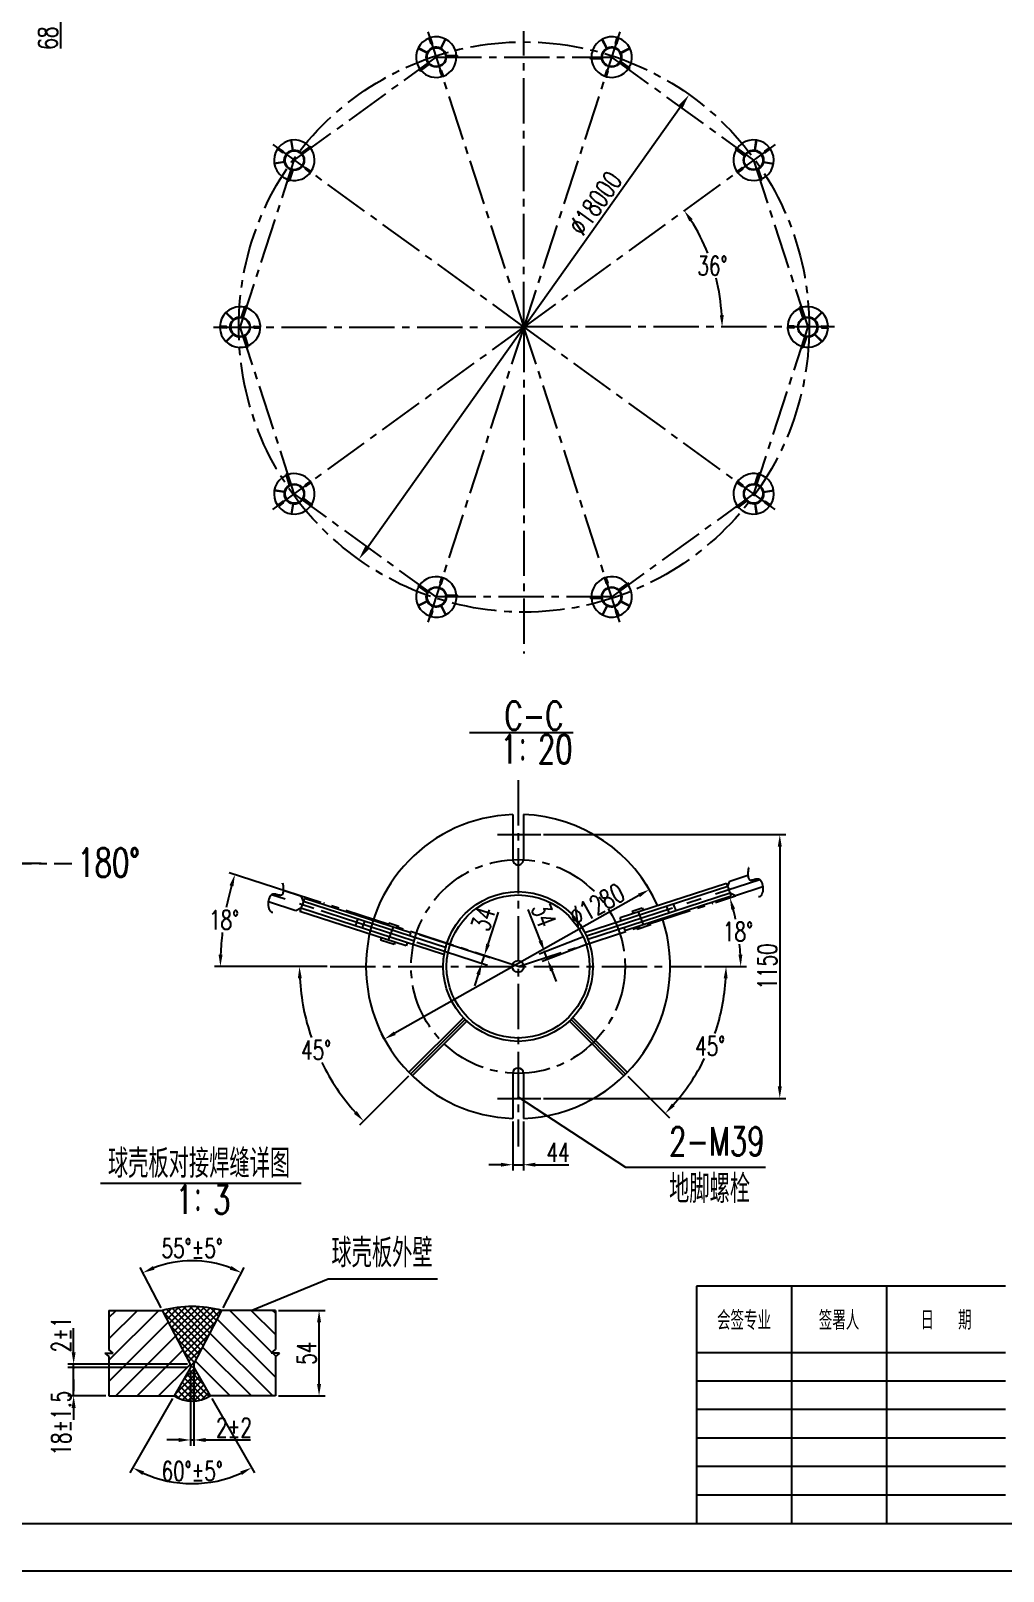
# Model space of a CAD drawing. Extents: x -26172 to 54233, y -464 to 48004.
# Drawn here: x 13578.9 to 13783.5, y 39821.1 to 40145.3 of the extents above; entities that cross this region are included whole.
import ezdxf
from ezdxf.enums import TextEntityAlignment as Align

# ---------------------------------------------------------------- set-up
doc = ezdxf.new("R2010")
doc.units = 0
doc.linetypes.add('CENTER2', pattern=[28.575, 19.05, -3.175, 3.175, -3.175])
doc.linetypes.add('PHANTOM2', pattern=[31.75, 15.875, -3.175, 3.175, -3.175, 3.175, -3.175])
doc.layers.get('0').update_dxf_attribs({"linetype": 'CONTINUOUS'})
doc.layers.get('DEFPOINTS').update_dxf_attribs({"linetype": 'CONTINUOUS'})
for name, color, linetype in [('图层1', 7, 'CONTINUOUS'), ('图层2', 1, 'CONTINUOUS'), ('图层3', 2, 'CENTER2'), ('图层5', 3, 'PHANTOM2')]:
    doc.layers.add(name, color=color, linetype=linetype)
doc.styles.add('文字', font='txt.shx', dxfattribs={"width": 0.71, "bigfont": 'hzfs.shx'})
doc.dimstyles.get("Standard").update_dxf_attribs({"dimtxt": 0.18, "dimasz": 0.18, "dimexe": 0.18, "dimexo": 0.0625, "dimgap": 0.09, "dimtad": 0, "dimtih": 1, "dimtoh": 1, "dimdec": 4, "dimzin": 0, "dimtxsty": 'STANDARD', "dimcen": 0.09, "dimazin": 3, "dimtfac": 1, "dimtdec": 4, "dimtofl": 0, "dimtmove": 0, "dimatfit": 3, "dimtolj": 1, "dimtzin": 0})

# ---------------------------------------------------------------- blocks, each defined once
blk = doc.blocks.new('*D6')
at = {"color": 1, "linetype": 'BYBLOCK'}
for p, q in [((42033.1, 40154.16), (42033.1, 40156.66)), ((42027.54, 40151.66), (42034.35, 40151.66)), ((42027.54, 40150.96), (42034.35, 40150.96)), ((42033.1, 40151.66), (42033.1, 40150.96)), ((42033.1, 40148.46), (42033.1, 40141.58))]:
    blk.add_line(p, q, dxfattribs=at)
for points in [[(42032.68, 40154.16), (42033.51, 40154.16), (42033.1, 40151.66)], [(42032.68, 40148.46), (42033.51, 40148.46), (42033.1, 40150.96)]]:
    blk.add_solid(points, dxfattribs=at)
at = {"layer": 'DEFPOINTS', "color": 0, "linetype": 'BYBLOCK'}
for p in [(42026.92, 40151.66), (42026.92, 40150.96), (42033.1, 40150.96)]:
    blk.add_point(p, dxfattribs=at)
at = {"color": 1, "linetype": 'BYBLOCK', "insert": (42030.47, 40143.77), "char_height": 4, "attachment_point": 5, "rotation": 90, "style": '文字'}
blk.add_mtext('\\A1;68', dxfattribs=at)
blk = doc.blocks.new('*D7')
at = {"color": 1, "linetype": 'BYBLOCK'}
for start, end in [(21.8377, 32.5638), (3.4362, 14.2442)]:
    blk.add_arc((42130.64, 40082.97), 41.69, start, end, dxfattribs=at)
for points in [[(42165.43, 40105.17), (42166.12, 40105.64), (42164.37, 40107.47)], [(42172.67, 40085.48), (42171.84, 40085.45), (42172.33, 40082.97)]]:
    blk.add_solid(points, dxfattribs=at)
at = {"layer": 'DEFPOINTS', "color": 0, "linetype": 'BYBLOCK'}
for p in [(42183.49, 40121.37), (42171.42, 40091.64), (42130.63, 40082.96), (42130.64, 40082.97), (42195.97, 40082.97)]:
    blk.add_point(p, dxfattribs=at)
at = {"color": 1, "linetype": 'BYBLOCK', "insert": (42170.29, 40095.85), "char_height": 4, "attachment_point": 5, "style": '文字'}
blk.add_mtext('\\A1;36°', dxfattribs=at)
blk = doc.blocks.new('*D17')
at = {"color": 1, "linetype": 'BYBLOCK'}
for p, q in [((42134.78, 39976.13), (42185.71, 39976.13)), ((42184.46, 39973.63), (42184.46, 39923.13)), ((42134.78, 39920.63), (42185.71, 39920.63))]:
    blk.add_line(p, q, dxfattribs=at)
for points in [[(42184.04, 39973.63), (42184.87, 39973.63), (42184.46, 39976.13)], [(42184.04, 39923.13), (42184.87, 39923.13), (42184.46, 39920.63)]]:
    blk.add_solid(points, dxfattribs=at)
at = {"layer": 'DEFPOINTS', "color": 0, "linetype": 'BYBLOCK'}
for p in [(42134.16, 39976.13), (42134.16, 39920.63), (42184.46, 39920.63)]:
    blk.add_point(p, dxfattribs=at)
at = {"color": 1, "linetype": 'BYBLOCK', "insert": (42181.83, 39948.38), "char_height": 4, "attachment_point": 5, "rotation": 90, "style": '文字'}
blk.add_mtext('\\A1;1150', dxfattribs=at)
blk = doc.blocks.new('*D18')
at = {"color": 1, "linetype": 'BYBLOCK'}
for p, q in [((42128.28, 39915.77), (42128.28, 39905.41)), ((42130.53, 39915.77), (42130.53, 39905.41)), ((42125.78, 39906.66), (42123.28, 39906.66)), ((42128.28, 39906.66), (42130.53, 39906.66)), ((42133.03, 39906.66), (42140.09, 39906.66))]:
    blk.add_line(p, q, dxfattribs=at)
for points in [[(42125.78, 39907.08), (42125.78, 39906.25), (42128.28, 39906.66)], [(42133.03, 39907.08), (42133.03, 39906.25), (42130.53, 39906.66)]]:
    blk.add_solid(points, dxfattribs=at)
at = {"layer": 'DEFPOINTS', "color": 0, "linetype": 'BYBLOCK'}
for p in [(42128.28, 39916.4), (42130.53, 39916.4), (42130.53, 39906.66)]:
    blk.add_point(p, dxfattribs=at)
at = {"color": 1, "linetype": 'BYBLOCK', "insert": (42137.81, 39909.29), "char_height": 4, "attachment_point": 5, "style": '文字'}
blk.add_mtext('\\A1;44', dxfattribs=at)
blk = doc.blocks.new('*D19')
at = {"color": 1, "linetype": 'BYBLOCK'}
for p, q in [((42087.87, 39961.87), (42068.64, 39968.12)), ((42089.22, 39948.38), (42065.51, 39948.38))]:
    blk.add_line(p, q, dxfattribs=at)
for start, end in [(164.2868, 168.5601), (173.4235, 177.7132)]:
    blk.add_arc((42129.4, 39948.38), 62.64, start, end, dxfattribs=at)
for points in [[(42068.7, 39965.46), (42069.5, 39965.22), (42069.83, 39967.74)], [(42067.23, 39950.87), (42066.39, 39950.89), (42066.76, 39948.38)]]:
    blk.add_solid(points, dxfattribs=at)
at = {"layer": 'DEFPOINTS', "color": 0, "linetype": 'BYBLOCK'}
for p in [(42068.13, 39961.4), (42088.46, 39961.68), (42089.85, 39948.38), (42129.4, 39948.38), (42167.98, 39948.38)]:
    blk.add_point(p, dxfattribs=at)
at = {"color": 1, "linetype": 'BYBLOCK', "insert": (42067.53, 39958.18), "char_height": 4, "attachment_point": 5, "style": '文字'}
blk.add_mtext('\\A1;18°', dxfattribs=at)
blk = doc.blocks.new('*D20')
at = {"color": 1, "linetype": 'BYBLOCK'}
for p, q in [((42170.94, 39961.87), (42175.14, 39963.24)), ((42168.61, 39948.38), (42177.49, 39948.38))]:
    blk.add_line(p, q, dxfattribs=at)
for start, end in [(12.2674, 14.9417), (3.0583, 5.7619)]:
    blk.add_arc((42129.4, 39948.38), 46.84, start, end, dxfattribs=at)
for points in [[(42174.26, 39960.34), (42175.06, 39960.57), (42173.95, 39962.85)], [(42176.59, 39950.89), (42175.76, 39950.87), (42176.24, 39948.38)]]:
    blk.add_solid(points, dxfattribs=at)
at = {"layer": 'DEFPOINTS', "color": 0, "linetype": 'BYBLOCK'}
for p in [(42170.34, 39961.68), (42175.99, 39953.27), (42089.85, 39948.38), (42129.4, 39948.38), (42167.98, 39948.38)]:
    blk.add_point(p, dxfattribs=at)
at = {"color": 1, "linetype": 'BYBLOCK', "insert": (42175.67, 39955.71), "char_height": 4, "attachment_point": 5, "style": '文字'}
blk.add_mtext('\\A1;18°', dxfattribs=at)
blk = doc.blocks.new('*D21')
at = {"color": 1, "linetype": 'BYBLOCK'}
for p, q in [((42123.08, 39953.06), (42125.27, 39959.78)), ((42108.13, 39953.5), (42122.97, 39948.68)), ((42108.66, 39955.12), (42123.5, 39950.3)), ((42121.78, 39949.07), (42122.31, 39950.68)), ((42121.01, 39946.69), (42120.24, 39944.31))]:
    blk.add_line(p, q, dxfattribs=at)
for points in [[(42122.69, 39953.19), (42123.48, 39952.93), (42122.31, 39950.68)], [(42120.62, 39946.82), (42121.41, 39946.56), (42121.78, 39949.07)]]:
    blk.add_solid(points, dxfattribs=at)
at = {"layer": 'DEFPOINTS', "color": 0, "linetype": 'BYBLOCK'}
for p in [(42107.54, 39953.69), (42108.06, 39955.31), (42122.31, 39950.68)]:
    blk.add_point(p, dxfattribs=at)
at = {"color": 1, "linetype": 'BYBLOCK', "insert": (42122.06, 39958.42), "char_height": 4, "attachment_point": 5, "rotation": 72, "style": '文字'}
blk.add_mtext('\\A1;34', dxfattribs=at)
blk = doc.blocks.new('*D22')
at = {"color": 1, "linetype": 'BYBLOCK'}
for p, q in [((42134.09, 39953.78), (42131.55, 39960.37)), ((42143.18, 39954.61), (42133.82, 39951)), ((42143.8, 39953.02), (42134.44, 39949.41)), ((42135.6, 39949.86), (42134.99, 39951.45)), ((42136.5, 39947.53), (42137.4, 39945.19))]:
    blk.add_line(p, q, dxfattribs=at)
for points in [[(42134.48, 39953.93), (42133.7, 39953.63), (42134.99, 39951.45)], [(42136.89, 39947.68), (42136.11, 39947.38), (42135.6, 39949.86)]]:
    blk.add_solid(points, dxfattribs=at)
at = {"layer": 'DEFPOINTS', "color": 0, "linetype": 'BYBLOCK'}
for p in [(42143.77, 39954.83), (42144.38, 39953.24), (42134.99, 39951.45)]:
    blk.add_point(p, dxfattribs=at)
at = {"color": 1, "linetype": 'BYBLOCK', "insert": (42134.82, 39959.19), "char_height": 4, "attachment_point": 5, "rotation": 291.0982, "style": '文字'}
blk.add_mtext('\\A1;34', dxfattribs=at)
blk = doc.blocks.new('*D33')
at = {"color": 1, "linetype": 'BYBLOCK'}
for p, q in [((42078.98, 39872.33), (42088.78, 39872.33)), ((42087.53, 39856.83), (42087.53, 39869.83)), ((42078.98, 39854.33), (42088.78, 39854.33))]:
    blk.add_line(p, q, dxfattribs=at)
for points in [[(42087.11, 39869.83), (42087.94, 39869.83), (42087.53, 39872.33)], [(42087.11, 39856.83), (42087.94, 39856.83), (42087.53, 39854.33)]]:
    blk.add_solid(points, dxfattribs=at)
at = {"layer": 'DEFPOINTS', "color": 0, "linetype": 'BYBLOCK'}
for p in [(42078.35, 39872.33), (42087.53, 39872.33), (42078.35, 39854.33)]:
    blk.add_point(p, dxfattribs=at)
at = {"color": 1, "linetype": 'BYBLOCK', "insert": (42084.9, 39863.33), "char_height": 4, "attachment_point": 5, "rotation": 90, "style": '文字'}
blk.add_mtext('\\A1;54', dxfattribs=at)
blk = doc.blocks.new('*D34')
at = {"color": 1, "linetype": 'BYBLOCK'}
for p, q in [((42060.5, 39859.7), (42060.5, 39843.82)), ((42061.16, 39860.04), (42061.16, 39843.82)), ((42058, 39845.07), (42055.5, 39845.07)), ((42060.5, 39845.07), (42061.16, 39845.07)), ((42063.66, 39845.07), (42073.09, 39845.07))]:
    blk.add_line(p, q, dxfattribs=at)
for points in [[(42058, 39845.48), (42058, 39844.65), (42060.5, 39845.07)], [(42063.66, 39845.48), (42063.66, 39844.65), (42061.16, 39845.07)]]:
    blk.add_solid(points, dxfattribs=at)
at = {"layer": 'DEFPOINTS', "color": 0, "linetype": 'BYBLOCK'}
for p in [(42060.5, 39860.33), (42061.16, 39860.66), (42061.16, 39845.07)]:
    blk.add_point(p, dxfattribs=at)
at = {"color": 1, "linetype": 'BYBLOCK', "insert": (42069.63, 39847.69), "char_height": 4, "attachment_point": 5, "style": '文字'}
blk.add_mtext('\\A1;2±2', dxfattribs=at)
blk = doc.blocks.new('*D35')
at = {"color": 1, "linetype": 'BYBLOCK'}
for p, q in [((42056.72, 39853.79), (42047.69, 39838.15)), ((42064.94, 39853.79), (42073.97, 39838.15))]:
    blk.add_line(p, q, dxfattribs=at)
blk.add_arc((42060.83, 39860.91), 25.03, 245.7261, 294.2739, dxfattribs=at)
for points in [[(42050.35, 39837.72), (42050.73, 39838.46), (42048.32, 39839.23)], [(42070.93, 39838.46), (42071.31, 39837.72), (42073.34, 39839.23)]]:
    blk.add_solid(points, dxfattribs=at)
at = {"layer": 'DEFPOINTS', "color": 0, "linetype": 'BYBLOCK'}
for p in [(42060.5, 39860.33), (42061.16, 39860.33), (42057.03, 39854.33), (42064.63, 39854.33), (42056.49, 39836.26)]:
    blk.add_point(p, dxfattribs=at)
at = {"color": 1, "linetype": 'BYBLOCK', "insert": (42060.83, 39838.51), "char_height": 4, "attachment_point": 5, "style": '文字'}
blk.add_mtext('\\A1;60°±5°', dxfattribs=at)
blk = doc.blocks.new('*D36')
at = {"color": 1, "linetype": 'BYBLOCK'}
for p, q in [((42054.31, 39872.88), (42049.89, 39881.37)), ((42067.35, 39872.88), (42071.77, 39881.37))]:
    blk.add_line(p, q, dxfattribs=at)
blk.add_arc((42060.83, 39860.36), 22.44, 68.886, 111.114, dxfattribs=at)
for points in [[(42052.92, 39880.91), (42052.58, 39881.67), (42050.47, 39880.26)], [(42069.09, 39881.67), (42068.74, 39880.91), (42071.19, 39880.26)]]:
    blk.add_solid(points, dxfattribs=at)
at = {"layer": 'DEFPOINTS', "color": 0, "linetype": 'BYBLOCK'}
for p in [(42064.41, 39882.51), (42054.6, 39872.33), (42067.06, 39872.33), (42060.5, 39861), (42061.16, 39861)]:
    blk.add_point(p, dxfattribs=at)
at = {"color": 1, "linetype": 'BYBLOCK', "insert": (42060.83, 39885.42), "char_height": 4, "attachment_point": 5, "style": '文字'}
blk.add_mtext('\\A1;55°±5°', dxfattribs=at)
blk = doc.blocks.new('*D41')
at = {"color": 1, "linetype": 'BYBLOCK'}
for p, q in [((54004.38, 39948.38), (53997.32, 39948.38)), ((54021.49, 39925.31), (54011.16, 39914.98))]:
    blk.add_line(p, q, dxfattribs=at)
for start, end in [(183.1151, 199.0021), (206.0888, 221.8849)]:
    blk.add_arc((54044.56, 39948.38), 45.99, start, end, dxfattribs=at)
for points in [[(53998.22, 39945.87), (53999.05, 39945.89), (53998.57, 39948.38)], [(54010.62, 39917.96), (54010.02, 39917.39), (54012.04, 39915.86)]]:
    blk.add_solid(points, dxfattribs=at)
at = {"layer": 'DEFPOINTS', "color": 0, "linetype": 'BYBLOCK'}
for p in [(54005, 39948.38), (54083.14, 39948.38), (54000.14, 39936.48), (54033.42, 39937.24), (54021.93, 39925.75)]:
    blk.add_point(p, dxfattribs=at)
at = {"color": 1, "linetype": 'BYBLOCK', "insert": (54002.07, 39930.78), "char_height": 4, "attachment_point": 5, "style": '文字'}
blk.add_mtext('\\A1;45°', dxfattribs=at)
blk = doc.blocks.new('*D42')
at = {"color": 1, "linetype": 'BYBLOCK'}
for p, q in [((54072.11, 39964.66), (54071.54, 39965.67)), ((54069.98, 39963.35), (54018.61, 39934.33)), ((54016.39, 39933.18), (54015.82, 39934.19))]:
    blk.add_line(p, q, dxfattribs=at)
for points in [[(54069.78, 39963.71), (54070.19, 39962.98), (54072.16, 39964.58)], [(54018.41, 39934.69), (54018.82, 39933.97), (54016.44, 39933.1)]]:
    blk.add_solid(points, dxfattribs=at)
at = {"layer": 'DEFPOINTS', "color": 0, "linetype": 'BYBLOCK'}
for p in [(54072.42, 39964.12), (54016.44, 39933.1), (54016.7, 39932.64)]:
    blk.add_point(p, dxfattribs=at)
at = {"color": 1, "linetype": 'BYBLOCK', "insert": (54061.15, 39961.38), "char_height": 4, "attachment_point": 5, "rotation": 29.4623, "style": '文字'}
blk.add_mtext('\\A1;∅1280', dxfattribs=at)
blk = doc.blocks.new('*D43')
at = {"color": 1, "linetype": 'BYBLOCK'}
for p, q in [((54083.76, 39948.38), (54089.56, 39948.38)), ((54067.63, 39925.31), (54076.38, 39916.56))]:
    blk.add_line(p, q, dxfattribs=at)
for start, end in [(341.1745, 356.7257), (318.2743, 333.725)]:
    blk.add_arc((54044.56, 39948.38), 43.75, start, end, dxfattribs=at)
for points in [[(54087.82, 39945.89), (54088.65, 39945.87), (54088.31, 39948.38)], [(54077.51, 39918.97), (54076.91, 39919.54), (54075.5, 39917.44)]]:
    blk.add_solid(points, dxfattribs=at)
at = {"layer": 'DEFPOINTS', "color": 0, "linetype": 'BYBLOCK'}
for p in [(54005, 39948.38), (54083.14, 39948.38), (54055.69, 39937.24), (54067.18, 39925.75), (54082.45, 39926.5)]:
    blk.add_point(p, dxfattribs=at)
at = {"color": 1, "linetype": 'BYBLOCK', "insert": (54084.98, 39931.63), "char_height": 4, "attachment_point": 5, "style": '文字'}
blk.add_mtext('\\A1;45°', dxfattribs=at)
blk = doc.blocks.new('*D141')
at = {"color": 1, "linetype": 'BYBLOCK'}
blk.add_line((54012.78, 40036.49), (54078.81, 40129.43), dxfattribs=at)
for points in [[(54078.4, 40129.72), (54079.22, 40129.14), (54080.54, 40131.87)], [(54012.37, 40036.78), (54013.19, 40036.2), (54011.04, 40034.05)]]:
    blk.add_solid(points, dxfattribs=at)
at = {"layer": 'DEFPOINTS', "color": 0, "linetype": 'BYBLOCK'}
for p in [(54080.54, 40131.87), (54011.04, 40034.05)]:
    blk.add_point(p, dxfattribs=at)
at = {"color": 1, "linetype": 'BYBLOCK', "insert": (54060.8, 40109.01), "char_height": 4, "attachment_point": 5, "rotation": 54.607, "style": '文字'}
blk.add_mtext('\\A1;∅18000', dxfattribs=at)

msp = doc.modelspace()

# ---------------------------------------------------------------- hatches: boundary and pattern name
at = {"layer": '图层2'}
h = msp.add_hatch(dxfattribs=at)
h.set_pattern_fill('ANSI31', color=256, style=0)
h.set_pattern_definition([(45, (-28447.9715, 8.8988), (-2.24506403, 2.24506403), [])])
h.paths.add_polyline_path([(13606.627, 39875.991), (13595.341, 39875.991), (13595.341, 39867.757), (13596.25, 39866.991), (13594.454, 39866.991), (13595.341, 39866.306), (13595.341, 39857.991), (13609.063, 39857.991), (13612.527, 39863.991), (13612.527, 39864.658)])
h = msp.add_hatch(dxfattribs=at)
h.set_pattern_fill('ANSI37', color=256, scale=0.3, angle=90, style=0)
h.set_pattern_definition([(135, (-28447.9715, 8.8988), (-0.673519209, -0.673519209), []), (225, (-28447.9715, 8.8988), (0.673519209, -0.673519209), [])])
h.paths.add_polyline_path([(13612.527, 39864.658), (13612.527, 39863.991), (13609.063, 39857.991, 0.2912183), (13616.658, 39857.991), (13613.193, 39863.991), (13613.193, 39864.658), (13619.093, 39875.991, 0.1331247), (13606.627, 39875.991)])
h = msp.add_hatch(dxfattribs=at)
h.set_pattern_fill('ANSI31', color=256, angle=90, style=0)
h.set_pattern_definition([(135, (-28447.9715, 8.8988), (-2.24506403, -2.24506403), [])])
h.paths.add_polyline_path([(13629.47, 39866.991), (13630.379, 39867.757), (13630.379, 39875.991), (13619.093, 39875.991), (13613.193, 39864.658), (13613.193, 39863.991), (13616.658, 39857.991), (13630.379, 39857.991), (13630.379, 39866.306), (13631.266, 39866.991)])
h = msp.add_hatch(dxfattribs=at)
h.set_pattern_fill('ANSI37', color=256, scale=0.01, angle=90, style=0)
h.set_pattern_definition([(135, (-28447.971504, 3.66222), (-0.022450640303, -0.022450640303), []), (225, (-28447.971504, 3.66222), (0.022450640303, -0.022450640303), [])])
h.paths.add_polyline_path([(13587.822, 39863.991, 0.4142136), (13587.92, 39863.893), (13587.92, 39863.991)])
h.paths.add_polyline_path([(13587.92, 39863.893, 0.4142136), (13588.018, 39863.991), (13587.92, 39863.991)])
h.paths.add_polyline_path([(13587.92, 39863.991), (13588.018, 39863.991, 0.4142136), (13587.92, 39864.089)])
h.paths.add_polyline_path([(13587.92, 39864.089, 0.4142136), (13587.822, 39863.991), (13587.92, 39863.991)])
h = msp.add_hatch(dxfattribs=at)
h.set_pattern_fill('ANSI37', color=256, scale=0.3, angle=90, style=0)
h.set_pattern_definition([(135, (-28447.9715, 3.6622), (-0.673519209, -0.673519209), []), (225, (-28447.9715, 3.6622), (0.673519209, -0.673519209), [])])
h.paths.add_polyline_path([(13587.92, 39863.893), (13587.92, 39863.991), (13587.822, 39863.991, 0.4142136)])

# ---------------------------------------------------------------- linework, layer by layer
at = {"color": 1, "linetype": 'BYBLOCK'}
for p, q in [((13587.92, 39867.158), (13587.92, 39872.233)), ((13587.92, 39866.491), (13587.92, 39868.991)), ((13611.902, 39864.658), (13586.67, 39864.658)), ((13611.902, 39863.991), (13586.67, 39863.991)), ((13611.902, 39863.991), (13586.67, 39863.991)), ((13587.92, 39863.991), (13587.92, 39864.658)), ((13587.92, 39857.991), (13587.92, 39863.991)), ((13587.92, 39861.491), (13587.92, 39858.991)), ((13594.716, 39857.991), (13586.67, 39857.991)), ((13587.92, 39855.491), (13587.92, 39852.991))]:
    msp.add_line(p, q, dxfattribs=at)
for points in [[(13587.504, 39867.158), (13588.337, 39867.158), (13587.92, 39864.658)], [(13587.504, 39855.491), (13588.337, 39855.491), (13587.92, 39857.991)]]:
    msp.add_solid(points, dxfattribs=at)
at = {"layer": 'DEFPOINTS', "color": 0, "linetype": 'BYBLOCK'}
for p in [(13587.92, 39864.658), (13587.92, 39863.991), (13612.527, 39864.658), (13612.527, 39863.991), (13612.527, 39863.991), (13595.341, 39857.991)]:
    msp.add_point(p, dxfattribs=at)
at = {"layer": '图层1'}
for p, q in [((13662.284, 40140.618), (13660.353, 40141.602)), ((13662.332, 40140.713), (13660.401, 40141.697)), ((13663.135, 40142.563), (13662.743, 40143.769)), ((13663.42, 40142.656), (13663.028, 40143.861)), ((13665.156, 40141.631), (13666.14, 40143.561)), ((13665.252, 40141.582), (13666.235, 40143.513)), ((13700.067, 40141.587), (13699.083, 40143.517)), ((13700.162, 40141.635), (13699.178, 40143.566)), ((13701.899, 40142.66), (13702.29, 40143.866)), ((13702.184, 40142.567), (13702.576, 40143.773)), ((13702.986, 40140.717), (13704.917, 40141.701)), ((13703.035, 40140.622), (13704.965, 40141.606)), ((13662.561, 40138.451), (13660.618, 40137.039)), ((13662.741, 40138.252), (13660.786, 40136.831)), ((13666.272, 40140.12), (13668.689, 40140.12)), ((13666.301, 40139.853), (13668.702, 40139.853)), ((13699.017, 40139.671), (13696.616, 40139.67)), ((13699.046, 40139.404), (13696.63, 40139.404)), ((13702.868, 40138.607), (13704.81, 40137.196)), ((13703.001, 40138.839), (13704.956, 40137.419)), ((13664.986, 40136.864), (13665.378, 40135.658)), ((13665.272, 40136.956), (13665.663, 40135.751)), ((13700.047, 40136.961), (13699.655, 40135.755)), ((13700.332, 40136.868), (13699.94, 40135.662)), ((13634.015, 40120.134), (13633.676, 40122.274)), ((13634.12, 40120.15), (13633.781, 40122.29)), ((13731.204, 40120.162), (13731.543, 40122.302)), ((13731.309, 40120.145), (13731.648, 40122.285)), ((13631.831, 40119.699), (13630.805, 40120.444)), ((13632.007, 40119.942), (13630.982, 40120.687)), ((13635.805, 40119.567), (13637.76, 40120.988)), ((13635.985, 40119.368), (13637.928, 40120.78)), ((13729.095, 40118.996), (13727.14, 40120.416)), ((13729.228, 40119.229), (13727.286, 40120.64)), ((13733.317, 40119.954), (13734.342, 40120.699)), ((13733.493, 40119.711), (13734.519, 40120.456)), ((13632.269, 40117.731), (13630.129, 40117.392)), ((13632.286, 40117.626), (13630.146, 40117.287)), ((13633.784, 40116.035), (13633.042, 40113.752)), ((13634.046, 40115.98), (13633.3, 40113.682)), ((13636.679, 40116.177), (13637.705, 40115.432)), ((13636.855, 40116.42), (13637.881, 40115.674)), ((13728.469, 40116.431), (13727.443, 40115.686)), ((13728.645, 40116.189), (13727.619, 40115.444)), ((13731.718, 40116.105), (13732.46, 40113.821)), ((13731.963, 40116.215), (13732.71, 40113.917)), ((13733.038, 40117.637), (13735.178, 40117.298)), ((13733.055, 40117.743), (13735.195, 40117.404)), ((13621.456, 40084.437), (13619.924, 40085.969)), ((13621.531, 40084.513), (13619.999, 40086.045)), ((13623.238, 40085.031), (13623.984, 40087.33)), ((13623.5, 40084.976), (13624.242, 40087.26)), ((13741.41, 40084.823), (13740.663, 40087.122)), ((13741.654, 40084.933), (13740.912, 40087.217)), ((13743.801, 40084.527), (13745.333, 40086.059)), ((13743.876, 40084.452), (13745.409, 40085.984)), ((13619.945, 40083.102), (13618.677, 40083.102)), ((13619.945, 40082.802), (13618.677, 40082.802)), ((13625.937, 40083.102), (13627.205, 40083.102)), ((13625.937, 40082.802), (13627.205, 40082.802)), ((13739.395, 40083.117), (13738.128, 40083.117)), ((13739.395, 40082.817), (13738.128, 40082.817)), ((13745.388, 40083.117), (13746.656, 40083.117)), ((13745.388, 40082.817), (13746.656, 40082.817)), ((13621.456, 40081.467), (13619.924, 40079.935)), ((13621.531, 40081.392), (13619.999, 40079.86)), ((13623.678, 40080.986), (13624.42, 40078.703)), ((13623.923, 40081.096), (13624.67, 40078.798)), ((13741.832, 40080.943), (13741.091, 40078.659)), ((13742.095, 40080.888), (13741.348, 40078.59)), ((13743.801, 40081.407), (13745.333, 40079.875)), ((13743.876, 40081.482), (13745.409, 40079.95)), ((13633.37, 40049.704), (13632.623, 40052.003)), ((13633.614, 40049.814), (13632.872, 40052.098)), ((13636.688, 40049.731), (13637.713, 40050.476)), ((13636.864, 40049.488), (13637.89, 40050.233)), ((13728.477, 40049.5), (13727.451, 40050.245)), ((13728.653, 40049.742), (13727.628, 40050.488)), ((13731.286, 40049.939), (13732.033, 40052.237)), ((13731.549, 40049.884), (13732.29, 40052.168)), ((13632.278, 40048.177), (13630.138, 40048.516)), ((13632.294, 40048.282), (13630.154, 40048.621)), ((13636.104, 40046.691), (13638.047, 40045.28)), ((13636.237, 40046.923), (13638.193, 40045.503)), ((13733.047, 40048.294), (13735.187, 40048.633)), ((13733.063, 40048.188), (13735.203, 40048.527)), ((13631.84, 40046.208), (13630.814, 40045.463)), ((13632.016, 40045.966), (13630.99, 40045.22)), ((13634.023, 40045.774), (13633.684, 40043.634)), ((13634.129, 40045.757), (13633.79, 40043.617)), ((13729.347, 40046.551), (13727.405, 40045.14)), ((13729.527, 40046.352), (13727.572, 40044.932)), ((13731.212, 40045.769), (13731.551, 40043.629)), ((13731.318, 40045.786), (13731.657, 40043.646)), ((13733.325, 40045.977), (13734.351, 40045.232)), ((13733.502, 40046.22), (13734.527, 40045.475)), ((13662.332, 40027.08), (13660.376, 40028.5)), ((13662.465, 40027.313), (13660.522, 40028.724)), ((13665, 40029.051), (13665.392, 40030.257)), ((13665.286, 40028.958), (13665.677, 40030.164)), ((13700.061, 40028.963), (13699.669, 40030.169)), ((13700.346, 40029.056), (13699.954, 40030.261)), ((13702.591, 40027.667), (13704.546, 40029.088)), ((13702.772, 40027.469), (13704.714, 40028.88)), ((13662.298, 40025.297), (13660.367, 40024.313)), ((13662.346, 40025.202), (13660.415, 40024.218)), ((13665.17, 40024.284), (13666.154, 40022.354)), ((13665.265, 40024.333), (13666.249, 40022.402)), ((13666.286, 40026.515), (13668.703, 40026.516)), ((13666.315, 40026.249), (13668.716, 40026.249)), ((13699.031, 40026.066), (13696.63, 40026.066)), ((13699.06, 40025.8), (13696.644, 40025.799)), ((13700.081, 40024.337), (13699.097, 40022.407)), ((13700.176, 40024.289), (13699.192, 40022.358)), ((13703, 40025.206), (13704.931, 40024.223)), ((13703.049, 40025.301), (13704.979, 40024.318)), ((13663.148, 40023.352), (13662.757, 40022.146)), ((13663.434, 40023.259), (13663.042, 40022.054)), ((13701.913, 40023.264), (13702.304, 40022.058)), ((13702.198, 40023.357), (13702.59, 40022.151)), ((13680.305, 39980.358), (13680.305, 39970.85)), ((13682.555, 39980.358), (13682.555, 39970.85)), ((13702.923, 39958.674), (13725.294, 39965.942)), ((13725.55, 39965.289), (13725.976, 39966.348)), ((13725.976, 39966.348), (13729.792, 39967.588)), ((13635.832, 39963.114), (13632.016, 39964.354)), ((13636.259, 39962.056), (13635.832, 39963.114)), ((13658.885, 39955.44), (13636.515, 39962.709)), ((13695.469, 39955.516), (13725.55, 39965.289)), ((13696.088, 39954.139), (13726.064, 39963.879)), ((13703.922, 39955.949), (13726.289, 39963.216)), ((13726.064, 39963.879), (13727.157, 39963.314)), ((13727.157, 39963.314), (13732.926, 39965.189)), ((13634.651, 39960.081), (13628.883, 39961.955)), ((13635.744, 39960.646), (13634.651, 39960.081)), ((13657.887, 39952.715), (13635.519, 39959.983)), ((13665.721, 39950.906), (13635.744, 39960.646)), ((13666.339, 39952.282), (13636.259, 39962.056)), ((13705.446, 39960.019), (13707.542, 39960.7)), ((13705.446, 39960.019), (13705.629, 39959.553)), ((13706.677, 39959.893), (13706.762, 39959.921)), ((13706.677, 39959.893), (13707.743, 39957.19)), ((13707.542, 39960.7), (13707.726, 39960.234)), ((13655.131, 39956.66), (13654.065, 39953.957)), ((13654.267, 39957.466), (13654.083, 39957)), ((13656.363, 39956.785), (13654.267, 39957.466)), ((13655.131, 39956.66), (13655.046, 39956.687)), ((13656.363, 39956.785), (13656.179, 39956.319)), ((13703.14, 39958.008), (13702.923, 39958.674)), ((13703.706, 39956.615), (13703.922, 39955.949)), ((13706.314, 39956.726), (13706.468, 39956.25)), ((13706.468, 39956.25), (13709.356, 39957.189)), ((13709.172, 39957.655), (13709.356, 39957.189)), ((13652.636, 39954.421), (13652.452, 39953.955)), ((13655.34, 39953.017), (13652.452, 39953.955)), ((13655.495, 39953.492), (13655.34, 39953.017)), ((13658.103, 39953.381), (13657.887, 39952.715)), ((13658.669, 39954.774), (13658.885, 39955.44)), ((13669.939, 39937.594), (13658.451, 39926.107)), ((13670.646, 39936.887), (13659.159, 39925.4)), ((13692.213, 39936.887), (13703.701, 39925.4)), ((13692.92, 39937.594), (13704.408, 39926.107)), ((13680.305, 39925.878), (13680.305, 39916.398)), ((13682.555, 39925.878), (13682.555, 39916.398)), ((13718.959, 39881.116), (13718.959, 39831.116)), ((13783.959, 39881.116), (13718.959, 39881.116)), ((13595.341, 39875.991), (13606.627, 39875.991)), ((13612.527, 39864.658), (13606.627, 39875.991)), ((13613.193, 39864.658), (13619.093, 39875.991)), ((13630.379, 39875.991), (13619.093, 39875.991)), ((13612.527, 39863.991), (13609.063, 39857.991)), ((13612.527, 39864.658), (13612.527, 39863.991)), ((13613.193, 39864.658), (13613.193, 39863.991)), ((13613.193, 39863.991), (13616.658, 39857.991)), ((13595.341, 39857.991), (13609.063, 39857.991)), ((13630.379, 39857.991), (13616.658, 39857.991)), ((14143.959, 39831.116), (13337.959, 39831.116))]:
    msp.add_line(p, q, dxfattribs=at)
for centre, radius in [((13664.203, 40139.76), 2.1), ((13664.203, 40139.76), 1.993), ((13701.115, 40139.764), 2.1), ((13701.115, 40139.764), 1.993), ((13634.343, 40118.059), 2.1), ((13634.343, 40118.059), 1.993), ((13730.981, 40118.071), 2.1), ((13730.981, 40118.071), 1.993), ((13622.941, 40082.952), 2.1), ((13622.941, 40082.952), 1.993), ((13742.392, 40082.967), 2.1), ((13742.392, 40082.967), 1.993), ((13634.352, 40047.848), 2.1), ((13730.989, 40047.86), 2.1), ((13634.352, 40047.848), 1.993), ((13730.989, 40047.86), 1.993), ((13664.217, 40026.155), 2.1), ((13664.217, 40026.155), 1.993), ((13701.129, 40026.16), 2.1), ((13701.129, 40026.16), 1.993), ((13681.43, 39948.378), 15.75), ((13681.43, 39948.378), 15.05), ((13681.43, 39948.378), 1.237)]:
    msp.add_circle(centre, radius, dxfattribs=at)
for centre, radius, start, end in [((13664.203, 40139.76), 4.267, 19.02696, 105.98528), ((13701.115, 40139.764), 4.267, 74.01472, 160.97304), ((13664.203, 40139.76), 4.267, 110.01472, 196.97304), ((13664.203, 40139.76), 2.1, 23.24207, 192.75793), ((13664.203, 40139.76), 1.993, 23.24207, 192.75793), ((13663.276, 40142.613), 0.15, 199.43299, 16.56701), ((13664.203, 40139.76), 4.267, 4.84713, 19.65766), ((13701.115, 40139.764), 4.267, 160.35642, 181.26049), ((13701.115, 40139.764), 2.1, 347.24207, 156.75793), ((13701.115, 40139.764), 1.993, 347.24207, 156.75793), ((13702.042, 40142.617), 0.15, 163.43299, 340.56701), ((13701.115, 40139.764), 4.267, 343.02696, 69.98528), ((13664.203, 40139.76), 4.267, 196.35642, 217.26049), ((13664.203, 40139.76), 4.267, 220.84713, 1.26049), ((13664.203, 40139.76), 4.5, 1.19549, 4.59561), ((13701.115, 40139.764), 4.5, 181.19549, 184.59561), ((13701.115, 40139.764), 4.267, 184.84713, 325.26049), ((13701.115, 40139.764), 4.267, 328.84713, 343.65766), ((13664.203, 40139.76), 4.5, 217.19549, 220.59561), ((13665.13, 40136.906), 0.15, 19.43299, 196.56701), ((13700.188, 40136.911), 0.15, 343.43299, 160.56701), ((13701.115, 40139.764), 4.5, 325.19549, 328.59561), ((13634.343, 40118.059), 4.267, 55.02696, 141.98528), ((13634.343, 40118.059), 4.267, 40.84713, 55.65766), ((13730.981, 40118.071), 4.267, 124.35642, 145.26049), ((13730.981, 40118.071), 4.267, 38.01472, 124.97304), ((13634.343, 40118.059), 4.267, 146.01472, 232.97304), ((13631.916, 40119.823), 0.15, 235.43299, 52.56701), ((13634.343, 40118.059), 2.1, 59.24207, 228.75793), ((13634.343, 40118.059), 1.993, 59.24207, 228.75793), ((13634.343, 40118.059), 4.267, 256.84713, 37.26049), ((13634.343, 40118.059), 4.5, 37.19549, 40.59561), ((13730.981, 40118.071), 4.267, 148.84713, 289.26049), ((13730.981, 40118.071), 4.5, 145.19549, 148.59561), ((13730.981, 40118.071), 2.1, 311.24207, 120.75793), ((13730.981, 40118.071), 1.993, 311.24207, 120.75793), ((13733.408, 40119.835), 0.15, 127.43299, 304.56701), ((13730.981, 40118.071), 4.267, 307.02696, 33.98528), ((13636.77, 40116.296), 0.15, 55.43299, 232.56701), ((13728.554, 40116.308), 0.15, 307.43299, 124.56701), ((13634.343, 40118.059), 4.267, 232.35642, 253.26049), ((13634.343, 40118.059), 4.5, 253.19549, 256.59561), ((13730.981, 40118.071), 4.5, 289.19549, 292.59561), ((13730.981, 40118.071), 4.267, 292.84713, 307.65766), ((13622.941, 40082.952), 4.267, 91.02696, 177.98528), ((13622.941, 40082.952), 4.267, 76.84713, 91.65766), ((13622.941, 40082.952), 4.5, 73.19549, 76.59561), ((13622.941, 40082.952), 4.267, 292.84713, 73.26049), ((13742.392, 40082.967), 4.267, 112.84713, 253.26049), ((13742.392, 40082.967), 4.5, 109.19549, 112.59561), ((13742.392, 40082.967), 4.267, 88.35642, 109.26049), ((13742.392, 40082.967), 4.267, 2.01472, 88.97304), ((13622.941, 40082.952), 4.267, 182.01472, 268.97304), ((13619.941, 40082.952), 0.15, 271.43299, 88.56701), ((13622.941, 40082.952), 2.1, 95.24207, 264.75793), ((13622.941, 40082.952), 1.993, 95.24207, 264.75793), ((13625.941, 40082.952), 0.15, 91.43299, 268.56701), ((13739.392, 40082.967), 0.15, 271.43299, 88.56701), ((13742.392, 40082.967), 4.267, 271.02696, 357.98528), ((13742.392, 40082.967), 1.993, 275.24207, 84.75793), ((13742.392, 40082.967), 2.1, 275.24207, 84.75793), ((13745.392, 40082.967), 0.15, 91.43299, 268.56701), ((13622.941, 40082.952), 4.267, 268.35642, 289.26049), ((13622.941, 40082.952), 4.5, 289.19549, 292.59561), ((13742.392, 40082.967), 4.5, 253.19549, 256.59561), ((13742.392, 40082.967), 4.267, 256.84713, 271.65766), ((13634.352, 40047.848), 4.267, 127.02696, 213.98528), ((13634.352, 40047.848), 4.267, 112.84713, 127.65766), ((13634.352, 40047.848), 4.5, 109.19549, 112.59561), ((13634.352, 40047.848), 4.267, 328.84713, 109.26049), ((13730.989, 40047.86), 4.267, 76.84713, 217.26049), ((13730.989, 40047.86), 4.5, 73.19549, 76.59561), ((13730.989, 40047.86), 4.267, 52.35642, 73.26049), ((13730.989, 40047.86), 4.267, 326.01472, 52.97304), ((13634.352, 40047.848), 2.1, 131.24207, 300.75793), ((13634.352, 40047.848), 1.993, 131.24207, 300.75793), ((13636.779, 40049.611), 0.15, 127.43299, 304.56701), ((13728.562, 40049.623), 0.15, 235.43299, 52.56701), ((13730.989, 40047.86), 2.1, 239.24207, 48.75793), ((13730.989, 40047.86), 1.993, 239.24207, 48.75793), ((13634.352, 40047.848), 4.267, 218.01472, 304.97304), ((13631.925, 40046.085), 0.15, 307.43299, 124.56701), ((13634.352, 40047.848), 4.267, 304.35642, 325.26049), ((13634.352, 40047.848), 4.5, 325.19549, 328.59561), ((13730.989, 40047.86), 4.5, 217.19549, 220.59561), ((13730.989, 40047.86), 4.267, 220.84713, 235.65766), ((13730.989, 40047.86), 4.267, 235.02696, 321.98528), ((13733.416, 40046.097), 0.15, 55.43299, 232.56701), ((13664.217, 40026.155), 4.267, 163.02696, 249.98528), ((13664.217, 40026.155), 4.267, 148.84713, 163.65766), ((13664.217, 40026.155), 4.5, 145.19549, 148.59561), ((13664.217, 40026.155), 4.267, 4.84713, 145.26049), ((13665.144, 40029.008), 0.15, 163.43299, 340.56701), ((13701.129, 40026.16), 4.267, 40.84713, 181.26049), ((13700.202, 40029.013), 0.15, 199.43299, 16.56701), ((13701.129, 40026.16), 4.267, 290.01472, 16.97304), ((13701.129, 40026.16), 4.267, 16.35642, 37.26049), ((13701.129, 40026.16), 4.5, 37.19549, 40.59561), ((13664.217, 40026.155), 2.1, 167.24207, 336.75793), ((13664.217, 40026.155), 1.993, 167.24207, 336.75793), ((13664.217, 40026.155), 4.267, 254.01472, 340.97304), ((13664.217, 40026.155), 4.267, 340.35642, 1.26049), ((13664.217, 40026.155), 4.5, 1.19549, 4.59561), ((13701.129, 40026.16), 4.5, 181.19549, 184.59561), ((13701.129, 40026.16), 4.267, 184.84713, 199.65766), ((13701.129, 40026.16), 4.267, 199.02696, 285.98528), ((13701.129, 40026.16), 2.1, 203.24207, 12.75793), ((13701.129, 40026.16), 1.993, 203.24207, 12.75793), ((13663.29, 40023.302), 0.15, 343.43299, 160.56701), ((13702.056, 40023.307), 0.15, 19.43299, 196.56701), ((13681.43, 39948.378), 32, 92.01472, 267.98528), ((13681.43, 39948.378), 32, 23.6492, 87.98528), ((13681.43, 39970.878), 1.125, 178.56701, 1.43299), ((13681.43, 39948.378), 47.25, 18.30315, 21.82255), ((13680.379, 39945.144), 47.25, 158.17745, 161.69685), ((13681.43, 39948.378), 33.75, 19.61298, 22.16291), ((13681.43, 39948.378), 35.25, 19.54433, 21.82255), ((13680.379, 39945.144), 35.25, 158.17745, 160.45567), ((13680.379, 39945.144), 33.75, 157.83709, 160.38702), ((13681.43, 39948.378), 32, 272.01472, 18.44763), ((13681.43, 39925.878), 1.125, 0, 180), ((13612.86, 39852.995), 23.826, 74.83421, 105.16579), ((13612.86, 39863.958), 7.073, 237.52694, 302.47306)]:
    msp.add_arc(centre, radius, start, end, dxfattribs=at)
at = {"layer": '图层2'}
for p, q in [((13671.201, 39997.598), (13692.988, 39997.598)), ((13681.32, 39920.984), (13704.011, 39906.153)), ((13704.011, 39906.153), (13733.514, 39906.153)), ((13593.553, 39902.796), (13635.781, 39902.796)), ((13625.283, 39875.991), (13641.461, 39882.648)), ((13641.461, 39882.648), (13664.501, 39882.648)), ((13738.959, 39881.116), (13738.959, 39831.116)), ((13758.959, 39881.116), (13758.959, 39831.116)), ((13595.341, 39875.991), (13595.341, 39867.757)), ((13630.379, 39875.991), (13630.379, 39867.757)), ((13594.454, 39866.991), (13596.25, 39866.991)), ((13594.454, 39866.991), (13595.341, 39866.306)), ((13596.25, 39866.991), (13595.341, 39867.757)), ((13595.341, 39866.306), (13595.341, 39857.991)), ((13629.47, 39866.991), (13630.379, 39867.757)), ((13631.266, 39866.991), (13629.47, 39866.991)), ((13631.266, 39866.991), (13630.379, 39866.306)), ((13630.379, 39866.306), (13630.379, 39857.991)), ((13718.959, 39867.116), (13783.959, 39867.116)), ((13783.959, 39861.116), (13718.959, 39861.116)), ((13783.959, 39855.116), (13718.959, 39855.116)), ((13783.959, 39849.116), (13718.959, 39849.116)), ((13783.959, 39843.116), (13718.959, 39843.116)), ((13783.959, 39837.116), (13718.959, 39837.116)), ((14153.959, 39821.116), (13312.959, 39821.116))]:
    msp.add_line(p, q, dxfattribs=at)
msp.add_circle((13587.92, 39863.991), 0.0982, dxfattribs=at)
msp.add_point((13587.92, 39863.991), dxfattribs=at)
at = {"layer": '图层3', "ltscale": 0.5}
for p, q in [((13662.47, 40145.094), (13682.66, 40082.955)), ((13702.849, 40145.099), (13682.658, 40082.96)), ((13682.666, 40082.96), (13682.666, 40145.195)), ((13634.343, 40118.059), (13664.203, 40139.76)), ((13664.203, 40139.76), (13701.115, 40139.764)), ((13701.115, 40139.764), (13730.981, 40118.071)), ((13629.805, 40121.356), (13682.664, 40082.952)), ((13735.519, 40121.368), (13682.66, 40082.964)), ((13622.941, 40082.952), (13634.343, 40118.059)), ((13730.981, 40118.071), (13742.392, 40082.967)), ((13617.332, 40082.952), (13682.669, 40082.952)), ((13634.352, 40047.848), (13622.941, 40082.952)), ((13629.814, 40044.551), (13682.672, 40082.955)), ((13662.484, 40020.821), (13682.674, 40082.96)), ((13748.001, 40082.967), (13682.664, 40082.967)), ((13682.666, 40082.96), (13682.666, 40014.254)), ((13735.527, 40044.563), (13682.669, 40082.967)), ((13702.863, 40020.825), (13682.672, 40082.964)), ((13742.392, 40082.967), (13730.989, 40047.86)), ((13664.217, 40026.155), (13634.352, 40047.848)), ((13730.989, 40047.86), (13701.129, 40026.16)), ((13701.129, 40026.16), (13664.217, 40026.155)), ((13681.43, 39987.581), (13681.43, 39910.47)), ((13677.097, 39976.128), (13686.188, 39976.128)), ((13569.555, 39970.026), (13587.535, 39970.026)), ((13659.567, 39953.694), (13639.965, 39960.063)), ((13681.43, 39948.378), (13640.49, 39961.68)), ((13681.43, 39948.378), (13722.369, 39961.68)), ((13641.877, 39948.378), (13720.01, 39948.378)), ((13677.097, 39920.628), (13686.188, 39920.628))]:
    msp.add_line(p, q, dxfattribs=at)
at = {"layer": '图层3'}
for p, q in [((13581.107, 39970.026), (13572.89, 39970.026)), ((13695.796, 39954.833), (13732.285, 39966.689)), ((13659.567, 39953.694), (13629.524, 39963.455)), ((13670.293, 39937.241), (13658.802, 39925.75)), ((13692.567, 39937.241), (13704.057, 39925.75))]:
    msp.add_line(p, q, dxfattribs=at)
at = {"layer": '图层3', "ltscale": 0.5}
for centre, radius in [((13682.666, 40082.96), 60), ((13681.43, 39948.378), 22.5)]:
    msp.add_circle(centre, radius, dxfattribs=at)
at = {"layer": '图层5', "start_tangent": (0, 1)}
for points, end_tangent in [([(13729.956, 39969.02), (13729.956, 39966.821), (13732.006, 39966.821), (13732.006, 39963.027)], (-1, 0)), ([(13631.852, 39965.786), (13631.852, 39963.588), (13629.803, 39963.588), (13629.803, 39959.793)], (1, 0))]:
    msp.add_spline(points, degree=3, dxfattribs=dict(at, end_tangent=end_tangent))
at = {"layer": '图层5'}
for points in [[(13725.294, 39965.942), (13725.51, 39965.276), (13725.976, 39966.348), (13725.294, 39965.942)], [(13636.515, 39962.709), (13636.299, 39962.043), (13635.832, 39963.114), (13636.515, 39962.709)], [(13726.064, 39963.879), (13727.157, 39963.314), (13726.289, 39963.216), (13726.064, 39963.879)], [(13635.744, 39960.646), (13634.651, 39960.081), (13635.519, 39959.983), (13635.744, 39960.646)]]:
    msp.add_solid(points, dxfattribs=at)

# ---------------------------------------------------------------- texts
at = {"color": 1, "linetype": 'BYBLOCK', "char_height": 4, "attachment_point": 5, "rotation": 90, "style": '文字'}
for s, insert in [('2%%p1', (13585.295, 39870.945)), ('18%%p1.5', (13585.295, 39852.264))]:
    msp.add_mtext(s, dxfattribs=dict(at, insert=insert))
at = {"layer": '图层2', "style": '文字', "width": 0.71}
for s, p in [('会签专业', (13728.959, 39874.116)), ('签署人', (13748.959, 39874.116)), ('日  期', (13771.459, 39874.116))]:
    msp.add_text(s, height=4, dxfattribs=at).set_placement(p, align=Align.MIDDLE)
at = {"layer": '图层2', "char_height": 6, "attachment_point": 1, "style": '文字'}
for s, insert, width in [('C-C', (13678.568, 40004.177), 16.6141), ('1：20', (13677.678, 39997.128), 17.50365), ('180%%d', (13588.687, 39973.249), 12.41559), ('2-M39\\P地脚螺栓', (13713.195, 39914.591), 36.6888), ('球壳板对接焊缝详图', (13595.13, 39909.911), 41.92863), ('1：3', (13609.356, 39902.326), 17.5037), ('球壳板外壁', (13642.154, 39891.086), 36.6888)]:
    msp.add_mtext(s, dxfattribs=dict(at, insert=insert, width=width))

# ---------------------------------------------------------------- dimensions: what is measured, and where the dimension line sits
at = {"layer": '图层1'}
dim = msp.add_diameter_dim_2p(p1=(13647.915, 40034.048), p2=(13717.417, 40131.872), text='%%c18000', dimstyle='STANDARD', override={"dimtxt": 4, "dimasz": 3, "dimexe": 2, "dimexo": 0, "dimgap": 1, "dimtih": 0, "dimtoh": 0, "dimdec": 1, "dimzin": 12, "dimtxsty": '文字', "dimclrd": 1, "dimclre": 1, "dimclrt": 1, "dimtdec": 1, "dimtvp": 0.714286, "dimtzin": 12}, dxfattribs=at)
dim.commit()
dim.dimension.update_dxf_attribs({"geometry": '*D141', "text_midpoint": (13699.997, 40107.353), "dimtype": 163, "insert": (-40363.128, 0)})
dim = msp.add_angular_dim_2l(base=(13719.32, 39926.502), line1=((13641.877, 39948.378), (13720.01, 39948.378)), line2=((13692.567, 39937.241), (13704.057, 39925.75)), dimstyle='STANDARD', override={"dimtxt": 4, "dimasz": 2.5, "dimexe": 1.25, "dimexo": 0.625, "dimgap": 0.625, "dimtad": 1, "dimdec": 0, "dimzin": 8, "dimtxsty": '文字', "dimcen": 2.5, "dimclrd": 1, "dimclre": 1, "dimclrt": 1, "dimtdec": 0, "dimtofl": 1}, dxfattribs=at)
dim.commit()
dim.dimension.update_dxf_attribs({"geometry": '*D43', "text_midpoint": (13721.852, 39931.634), "insert": (-40363.128, 0)})
at = {"layer": '图层2'}
for base, p1, p2, text, override, picture, middle in [((13585.124, 40150.959), (13578.947, 40151.659), (13578.947, 40150.959), '68', {"dimtxt": 4, "dimasz": 2.5, "dimexe": 1.25, "dimexo": 0.625, "dimgap": 0.625, "dimtad": 1, "dimtih": 0, "dimtoh": 0, "dimdec": 0, "dimlfac": 100, "dimzin": 8, "dimtxsty": '文字', "dimcen": 2.5, "dimclrd": 1, "dimclre": 1, "dimclrt": 1, "dimtdec": 0, "dimtofl": 1}, '*D6', (13582.499, 40143.772)), ((13736.486, 39920.628), (13686.188, 39976.128), (13686.188, 39920.628), '1150', {"dimtxt": 4, "dimasz": 2.5, "dimexe": 1.25, "dimexo": 0.625, "dimgap": 0.625, "dimtad": 1, "dimtih": 0, "dimtoh": 0, "dimdec": 0, "dimlfac": 20, "dimzin": 8, "dimtxsty": '文字', "dimcen": 2.5, "dimclrd": 1, "dimclre": 1, "dimclrt": 1, "dimtdec": 0, "dimtofl": 1}, '*D17', (13733.861, 39948.378))]:
    dim = msp.add_linear_dim(base=base, p1=p1, p2=p2, angle=90, text=text, dimstyle='STANDARD', override=override, dxfattribs=at)
    dim.commit()
    dim.dimension.update_dxf_attribs({"geometry": picture, "text_midpoint": middle, "insert": (-28447.972, 0)})
for base, line1, line2, picture, middle, set_off in [((13723.445, 40091.635), ((13748.001, 40082.967), (13682.664, 40082.967)), ((13735.519, 40121.368), (13682.66, 40082.964)), '*D7', (13722.315, 40095.851), (-28447.972, 0)), ((13620.157, 39961.402), ((13641.877, 39948.378), (13720.01, 39948.378)), ((13681.43, 39948.378), (13640.49, 39961.68)), '*D19', (13619.56, 39958.177), (-28447.972, 0)), ((13728.015, 39953.274), ((13641.877, 39948.378), (13720.01, 39948.378)), ((13681.43, 39948.378), (13722.369, 39961.68)), '*D20', (13727.695, 39955.705), (-28447.972, 0)), ((13637.008, 39936.475), ((13641.877, 39948.378), (13720.01, 39948.378)), ((13670.293, 39937.241), (13658.802, 39925.75)), '*D41', (13638.942, 39930.779), (-40363.128, 0))]:
    dim = msp.add_angular_dim_2l(base=base, line1=line1, line2=line2, dimstyle='STANDARD', override={"dimtxt": 4, "dimasz": 2.5, "dimexe": 1.25, "dimexo": 0.625, "dimgap": 0.625, "dimtad": 1, "dimdec": 0, "dimlfac": 100, "dimzin": 8, "dimtxsty": '文字', "dimcen": 2.5, "dimclrd": 1, "dimclre": 1, "dimclrt": 1, "dimtdec": 0, "dimtofl": 1}, dxfattribs=at)
    dim.commit()
    dim.dimension.update_dxf_attribs({"geometry": picture, "text_midpoint": middle, "insert": set_off})
dim = msp.add_linear_dim(base=(13653.308, 39933.099), p1=(13709.291, 39964.117), p2=(13653.568, 39932.639), angle=209.46233, text='%%c<>', dimstyle='STANDARD', override={"dimtxt": 4, "dimasz": 2.5, "dimexe": 1.25, "dimexo": 0.625, "dimgap": 0.625, "dimtad": 1, "dimtih": 0, "dimtoh": 0, "dimdec": 0, "dimlfac": 20, "dimzin": 8, "dimtxsty": '文字', "dimcen": 0, "dimclrd": 1, "dimclre": 1, "dimclrt": 1, "dimtdec": 0, "dimtofl": 1}, dxfattribs=at)
dim.commit()
dim.dimension.update_dxf_attribs({"geometry": '*D42', "text_midpoint": (13699.318, 39959.09), "dimtype": 161, "insert": (-40363.128, 0)})
for p1, p2, distance, picture, middle in [((13696.409, 39953.245), (13695.796, 39954.833), 9.407, '*D22', (13686.847, 39959.185)), ((13659.567, 39953.694), (13660.092, 39955.311), -14.98, '*D21', (13674.092, 39958.418))]:
    dim = msp.add_aligned_dim(p1=p1, p2=p2, distance=distance, dimstyle='STANDARD', override={"dimtxt": 4, "dimasz": 2.5, "dimexe": 1.25, "dimexo": 0.625, "dimgap": 0.625, "dimtad": 1, "dimtih": 0, "dimtoh": 0, "dimdec": 0, "dimlfac": 20, "dimzin": 8, "dimtxsty": '文字', "dimcen": 2.5, "dimclrd": 1, "dimclre": 1, "dimclrt": 1, "dimtdec": 0, "dimtofl": 1}, dxfattribs=at)
    dim.commit()
    dim.dimension.update_dxf_attribs({"geometry": picture, "text_midpoint": middle, "insert": (-28447.972, 0)})
for base, p1, p2, text, override, picture, middle, set_off in [((13682.555, 39906.664), (13680.305, 39916.398), (13682.555, 39916.398), '44', {"dimtxt": 4, "dimasz": 2.5, "dimexe": 1.25, "dimexo": 0.625, "dimgap": 0.625, "dimtad": 1, "dimtih": 0, "dimtoh": 0, "dimdec": 0, "dimlfac": 20, "dimzin": 8, "dimtxsty": '文字', "dimcen": 2.5, "dimclrd": 1, "dimclre": 1, "dimclrt": 1, "dimtdec": 0, "dimtofl": 1}, '*D18', (13689.836, 39909.289), (-28447.972, 0)), ((13613.193, 39848.728), (13612.527, 39863.991), (13613.193, 39864.324), '<>%%p2', {"dimtxt": 4, "dimasz": 2.5, "dimexe": 1.25, "dimexo": 0.625, "dimgap": 0.625, "dimtad": 1, "dimtih": 0, "dimtoh": 0, "dimdec": 0, "dimlfac": 3, "dimzin": 8, "dimtxsty": '文字', "dimcen": 2.5, "dimclrd": 1, "dimclre": 1, "dimclrt": 1, "dimtdec": 0, "dimtofl": 1}, '*D34', (13621.658, 39851.353), (-28447.972, 3.662))]:
    dim = msp.add_linear_dim(base=base, p1=p1, p2=p2, text=text, dimstyle='STANDARD', override=override, dxfattribs=at)
    dim.commit()
    dim.dimension.update_dxf_attribs({"geometry": picture, "text_midpoint": middle, "insert": set_off})
for base, line1, line2, picture, middle, set_off in [((13616.435, 39886.173), ((13612.527, 39864.658), (13606.627, 39875.991)), ((13613.193, 39864.658), (13619.093, 39875.991)), '*D36', (13612.86, 39889.084), (-28447.972, 3.662)), ((13608.5145, 39839.9229), ((13613.1935, 39863.9911), (13616.6576, 39857.9911)), ((13612.5268, 39863.9911), (13609.0627, 39857.9911)), '*D35', (13612.8602, 39842.1677), (-28447.9715, 3.6622))]:
    dim = msp.add_angular_dim_2l(base=base, line1=line1, line2=line2, text='<>%%p5%%d', dimstyle='STANDARD', override={"dimtxt": 4, "dimasz": 2.5, "dimexe": 1.25, "dimexo": 0.625, "dimgap": 0.625, "dimtad": 1, "dimtih": 0, "dimtoh": 0, "dimdec": 0, "dimlfac": 3, "dimzin": 8, "dimtxsty": '文字', "dimcen": 2.5, "dimclrd": 1, "dimclre": 1, "dimclrt": 1, "dimtdec": 0, "dimtofl": 1}, dxfattribs=at)
    dim.commit()
    dim.dimension.update_dxf_attribs({"geometry": picture, "text_midpoint": middle, "insert": set_off})
dim = msp.add_linear_dim(base=(13639.555, 39875.991), p1=(13630.379, 39857.991), p2=(13630.379, 39875.991), angle=90, dimstyle='STANDARD', override={"dimtxt": 4, "dimasz": 2.5, "dimexe": 1.25, "dimexo": 0.625, "dimgap": 0.625, "dimtad": 1, "dimtih": 0, "dimtoh": 0, "dimdec": 0, "dimlfac": 3, "dimzin": 8, "dimtxsty": '文字', "dimcen": 2.5, "dimclrd": 1, "dimclre": 1, "dimclrt": 1, "dimtdec": 0, "dimtofl": 1}, dxfattribs=at)
dim.commit()
dim.dimension.update_dxf_attribs({"geometry": '*D33', "text_midpoint": (13636.93, 39866.991), "insert": (-28447.972, 3.662)})

doc.saveas('drawing.dxf')
